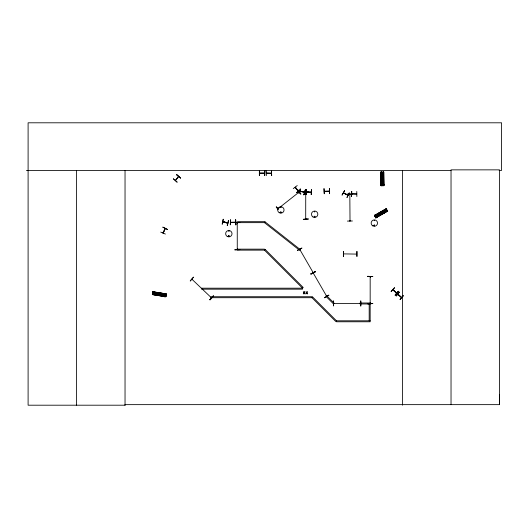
<?xml version="1.0" encoding="UTF-8"?>
<svg xmlns="http://www.w3.org/2000/svg" width="528" height="528" viewBox="0 0 528 528"><rect width="100%" height="100%" fill="white"/><g stroke="black" fill="none" stroke-linecap="round" stroke-linejoin="round"><path stroke-width="0.79" d="M499.132 170.405L501.6 170.405L501.6 122.8L28.103 122.8L28.103 405.2L125.11 405.2L125.044 404.646L499.495 404.646L499.567 394.436M277.985 208.771L299.191 192.027M298.802 192.271L299.119 192.02M299.257 192.218L298.901 192.482M392.944 289.846L396.667 293.192L396.356 292.684M396.733 292.994L393.063 289.714L393.439 290.057M401.194 297.277L401.696 297.455M401.65 297.422L397.94 294.109M211.226 297.33L211.444 297.818L191.961 279.259L192.423 279.358M191.948 279.187L192.469 279.378M211.57 297.667L211.233 297.376M237.217 222.737L237.501 223.087M349.793 194.515L349.826 193.987M349.998 221.001L349.82 220.447L349.826 221.001M229.079 231.139L228.571 231L229.112 231.073M228.505 235.963C229.112 237.197 229.251 235.099 228.578 235.897M280.586 207.326L281.134 207.398L280.625 207.26M280.394 212.177C281.193 214.084 281.576 210.665 280.408 212.302M314.312 216.586C315.216 215.45 314.813 217.813 314.365 216.506M373.87 225.317C374.715 227.073 374.979 224.103 373.949 225.212M374.583 220.526C373.956 219.496 374.24 221.509 374.563 220.341M152.651 292.591L152.79 291.713L166.28 293.898L165.825 296.782L152.341 294.584M152.335 294.598L152.77 291.911L166.247 294.096L152.757 291.938M153.734 294.624L154.143 292.136M154.651 294.769L155.054 292.281M156.017 294.994L156.42 292.505M157.232 295.192L157.641 292.703M158.605 295.416L159.007 292.928M164.479 296.366L164.881 293.872M164.809 296.842L165.343 293.522M164.908 296.861L165.449 293.542M165.271 295.423L165.356 295.033M165.858 295.515L165.917 295.139M237.244 222.737L237.27 249.652L237.494 249.19M237.244 249.196L237.475 249.632M237.468 249.579L237.442 249.143M305.712 192.113L305.725 192.496M305.936 192.496L305.91 192.007M305.712 218.566L305.738 219.021M305.686 192.463L305.738 192.06L305.699 218.995M350.018 220.935L349.826 194.04M370.148 276.679L370.379 277.028M162.987 232.901L163.132 232.577M165.165 228.578L163.152 233.105L165.218 228.466M398.356 294.485L397.782 294.347M222.809 221.833C235.778 225.575 219.78 220.341 223.397 221.912M222.209 224.116L223.245 219.173L222.242 224.123M227.192 225.416L228.4 220.519M227.37 225.463L228.65 220.579M298.947 193.525L300.287 188.661M305.435 190.04L303.857 194.839L305.408 190.034M303.89 194.852L305.197 189.974M382.615 185.5L382.338 184.866M375.692 216.15L375.83 216.242M313.394 272.633L312.972 272.309L313.229 272.745M326.225 295.977L326.654 296.261M228.413 235.805C228.776 237.719 229.792 234.92 228.518 235.726M281.16 212.474L280.691 212.005L280.942 212.593M374.048 225.271C374.312 226.618 374.992 224.631 374.128 225.232M382.609 184.991L382.232 184.945M165 228.386L164.98 228.914M163.02 232.973L165.152 228.525M165.389 234.056L160.736 232.115M370.399 303.138L370.174 303.593M342.098 195.03L344.566 190.615M344.56 190.615L342.078 195.017M343.794 193.208L343.49 193.03M346.916 197.406L349.153 192.885M347.087 197.492L349.345 192.977M178.669 176.603L175.507 180.477M324.265 191.314L329.34 191.083M334.165 303.593L333.637 303.593M360.624 303.593L360.089 303.6L360.532 303.62M259.611 173.026L264.653 173.026M266.409 173.026L271.346 173.257M311.117 192.159L306.247 191.915M351.74 193.908L352.229 193.888M312.992 272.95L313.249 273.385M313.427 273.346L313.243 272.923M326.502 296.347L326.218 295.865M176.794 174.709L180.55 178.088L176.814 174.689M175.375 180.319L178.497 176.438M230.644 222.229L237.719 222.347M235.554 222.413L235.059 222.222L235.62 222.215M360.182 303.6L360.624 303.369L333.722 303.593M360.076 303.395L360.532 303.369M264.62 173.237L259.664 173.243M271.399 173.204L266.409 173.204M356.677 194.139L351.846 193.882M356.327 193.882L356.783 193.908M391.07 291.43L394.462 287.694M391.222 291.575L394.601 287.819M395.076 295.04L398.455 291.291M403.339 295.693L400.132 299.594M399.993 299.468L403.372 295.72M227.205 222.928C229.924 223.608 220.836 221.338 223.351 221.899M190.252 280.936L193.538 277.094L190.278 280.962M209.867 299.673L213.325 296.003M209.999 299.805L213.464 296.135M299.66 191.011L304.445 192.245M237.448 223.139L237.501 222.737M305.91 218.968L305.936 218.566M276.25 207.042L278.137 208.877L278.329 208.468M297.891 189.948L300.821 194.066L297.871 189.961M293.251 188.654L297.238 185.559M298.228 191.11L295.403 187.136M296.432 192.68L300.557 189.763L296.426 192.674M296.465 192.727L300.425 189.598M314.899 217.008C315.546 215.173 313.262 217.087 314.774 217.028M223.007 221.602L227.733 222.862L227.35 222.73M343.556 192.812L348.011 195.004L347.431 194.977M165.37 295.093L165.851 295.469M297.488 250.358L301.97 248.028L297.475 250.338M299.904 249.764L299.897 249.302M310.761 273.959L315.242 271.63M311.164 274.039L315.513 271.484M324.436 297.64L328.792 295.086M324.542 297.818L328.885 295.251M374.411 215.457L386.272 208.666L387.704 211.134L375.837 217.912M374.504 215.615L386.338 208.778L374.51 215.635M374.57 215.734L386.437 208.956M374.656 215.879L386.483 209.035L374.682 215.926M374.735 216.018L386.582 209.207M375.514 215.761L386.648 209.326M375.54 215.813L386.674 209.372M374.946 216.368L375.335 217.034M387.262 210.362L376.127 216.803L387.295 210.415M375.54 217.391L387.361 210.533M375.593 217.483L387.433 210.652M375.619 217.529L387.46 210.705M375.672 217.622L387.512 210.797M370.352 277.134L370.346 276.573M314.728 211.873L314.655 211.332L314.655 211.86M280.982 212.744L280.639 212.698M192.298 279.543L192.007 279.279M356.908 251.46L356.921 256.509L356.941 251.46M343.662 253.895L356.671 254.093M343.418 256.509L343.398 251.46L343.378 256.509M381.051 173.441L383.572 173.408M381.058 174.365L383.579 174.339M381.071 175.751L383.599 175.725M381.084 176.986L383.605 176.959M381.097 178.372L383.618 178.345M381.163 184.318L383.691 184.292M380.747 184.727L384.113 184.688M380.754 184.826L384.113 184.793M383.902 185.678L380.985 185.717L380.853 172.055L383.75 172.009L383.902 185.678L383.744 172.009M230.591 222.446L235.554 222.196M323.994 188.681L324.238 193.73M329.604 188.648L329.611 193.69M303.303 191.954L308.345 191.921M324.311 193.723L324.02 188.681M352.433 193.901L347.391 194M230.558 219.813L230.314 224.862L230.492 219.813M352.433 220.988L347.391 221.087M234.835 222.611L239.884 222.605L234.835 222.367M235.917 224.822L235.62 219.78L235.897 224.822M239.884 249.658L234.835 249.922M234.835 249.737L237.719 249.718M367.739 276.335L372.781 276.56L367.739 276.309M367.739 276.58L372.781 276.487M333.32 300.96L333.637 306.002L333.346 300.96M333.67 303.395L334.125 303.389M370.346 303.085L370.154 303.527M367.739 303.64L372.788 303.58L367.739 303.89M367.739 303.646L372.788 303.613M360.65 306.002L360.69 300.96M26.4 170.603L28.103 170.597M28.103 170.405L451.031 170.405M266.409 170.59L266.336 175.639M271.451 170.59L271.709 175.639M259.611 175.639L259.538 170.59M264.653 175.639L264.937 170.59L264.726 175.639M356.783 191.473L356.855 196.522M351.793 193.908L356.677 193.882M311.19 194.575L311.467 189.532L311.256 194.575M370.161 302.999L360.07 302.999L360.07 303.976L370.161 303.976M370.161 320.8L336.521 320.8L336.521 321.776L370.161 321.776L370.174 276.626M298.28 191.123L295.231 187.315M152.783 291.779L166.28 293.911M152.731 292.096L166.221 294.287M154.301 292.459L166.201 294.4M154.288 292.519L165.403 294.32M152.684 292.373L166.168 294.604M157.423 293.297L154.235 292.835L157.41 293.363M159.007 293.555L165.35 294.637L159.001 293.621M166.109 294.961L165.99 295.72M153.272 293.852L157.238 294.505L153.259 293.911M152.447 293.918L165.931 296.129M165.917 296.234L152.387 294.268M152.368 294.4L165.851 296.611M152.348 294.532L165.838 296.723M299.95 249.784L299.746 249.394L313.203 272.699M313.17 272.25L313.355 272.613L312.972 272.362M326.449 295.852L326.627 296.215L313.17 272.903M299.594 191.176L304.484 192.548M347.945 195.202L343.391 192.951L347.919 195.248M349.998 193.987L350.005 194.495M401.458 297.581L392.852 289.839M176.656 174.88L180.569 178.061M397.808 294.228L401.577 297.627M396.185 292.941L398.013 294.584M375.797 216.5L375.217 216.473M297.68 190.12L300.874 194.02M276.415 206.917L278.21 209.167M276.263 207.029L278.051 209.299M295.112 187.255L298.254 191.242M311.124 273.973L315.612 271.649L310.748 273.94M385.136 209.477L386.397 211.662M384.331 209.939L385.592 212.124M383.13 210.632L384.397 212.817M382.061 211.246L383.328 213.431M380.86 211.939L382.127 214.124M375.712 214.916L376.972 217.1M375.157 214.751L376.84 217.661M375.065 214.804L376.748 217.714M374.405 215.444L375.87 217.965M383.354 172.016L383.42 176.84M383.427 178.444L383.506 185.684M383.262 172.016L383.255 176.84M383.269 178.451L383.387 184.879M383.09 172.016L383.209 185.684M382.978 176.84L382.886 172.828L382.919 176.847M383.018 184.879L382.998 178.451L383.005 184.886M382.826 185.691L382.054 185.698M381.671 172.847L381.764 176.867M381.797 178.477L381.85 184.906M381.526 172.049L381.645 185.711M381.341 172.049L381.526 184.912M381.236 172.049L381.473 185.717M381.17 172.049L381.322 185.717M381.031 172.049L381.183 185.717M380.899 172.055L381.044 185.717M329.34 191.261L324.317 191.314M360.875 300.953L360.908 306.002M329.393 188.648L329.426 193.697M237.27 249.143L237.27 249.599M235.679 219.78L235.673 224.829M499.495 404.646L499.495 169.858L451.031 169.858L451.031 404.646M402.56 170.405L402.56 405.2M369.184 303.976L369.184 320.8M306.068 189.532L306.068 194.575M305.884 189.532L305.884 194.575M271.484 170.59L271.524 175.639M259.354 170.59L259.354 175.639M125.037 170.405L125.037 405.2M76.573 170.405L76.573 405.2M157.568 293.971C158.466 296.03 159.073 292.301 157.568 293.971M381.81 177.527C382.516 179.659 383.46 175.996 381.81 177.527M381.553 212.54C382.239 214.678 383.216 211.028 381.553 212.54M162.875 227.165L167.396 229.423L162.875 227.165M304.649 291.786L304.128 292.624L303.296 291.786L303.956 292.855L303.277 293.918L304.108 293.066L304.953 293.918L304.286 292.835L304.649 291.786M307.263 291.786L306.748 292.624L305.917 291.786L306.57 292.855L305.897 293.918L306.728 293.066L307.573 293.918L306.907 292.835L307.263 291.786M265.076 221.879L264.469 222.651L237.554 222.658L237.554 221.674L264.462 221.674L264.462 222.658L299.62 250.318L300.227 249.546L265.076 221.879M173.455 178.82L177.19 182.219L173.408 178.873M398.402 291.245L395.234 295.185L398.402 291.245M399.373 292.129L396.191 296.05L399.359 292.109M213.279 295.957L210.019 299.818L213.279 295.957M265.162 249.434L264.462 250.127L237.554 250.127L237.554 249.15L264.462 249.15L264.462 250.127L302.524 288.189L302.524 289.172L201.604 289.172L201.604 288.189L302.524 288.189L303.217 287.496L265.162 249.434M312.675 297.013L311.982 297.706L211.061 297.706L211.061 296.723L311.982 296.723L311.982 297.706L335.768 321.493L336.461 320.8L312.675 297.013M326.885 295.924L326.192 296.617L333.326 303.752L334.019 303.059L326.885 295.924M387.592 210.936L375.771 217.793L387.618 210.982M308.345 191.71L303.303 192.02L308.345 191.71M308.345 219.008L303.303 219.318L308.345 219.008M306.141 189.532L305.864 194.575L306.128 189.532M351.74 191.473L351.457 196.522L351.727 191.473M311.203 192.199L306.121 192.199L311.203 192.251M165.97 295.904L158.822 294.763L165.957 295.964M383.704 185.678L383.552 172.016L383.678 185.678M227.238 236.452A3.194 3.194 0 0 0 232.03 233.693A3.194 3.194 0 0 0 227.238 230.927A3.194 3.194 0 0 0 227.238 236.452M279.266 212.711A3.194 3.194 0 0 0 284.057 209.946A3.194 3.194 0 0 0 279.266 207.181A3.194 3.194 0 0 0 279.266 212.711M313.058 216.995A3.194 3.194 0 0 0 317.849 214.229A3.194 3.194 0 0 0 313.058 211.464A3.194 3.194 0 0 0 313.058 216.995M372.748 225.845A3.194 3.194 0 0 0 377.533 223.08A3.194 3.194 0 0 0 372.748 220.321A3.194 3.194 0 0 0 372.748 225.845"/></g></svg>
